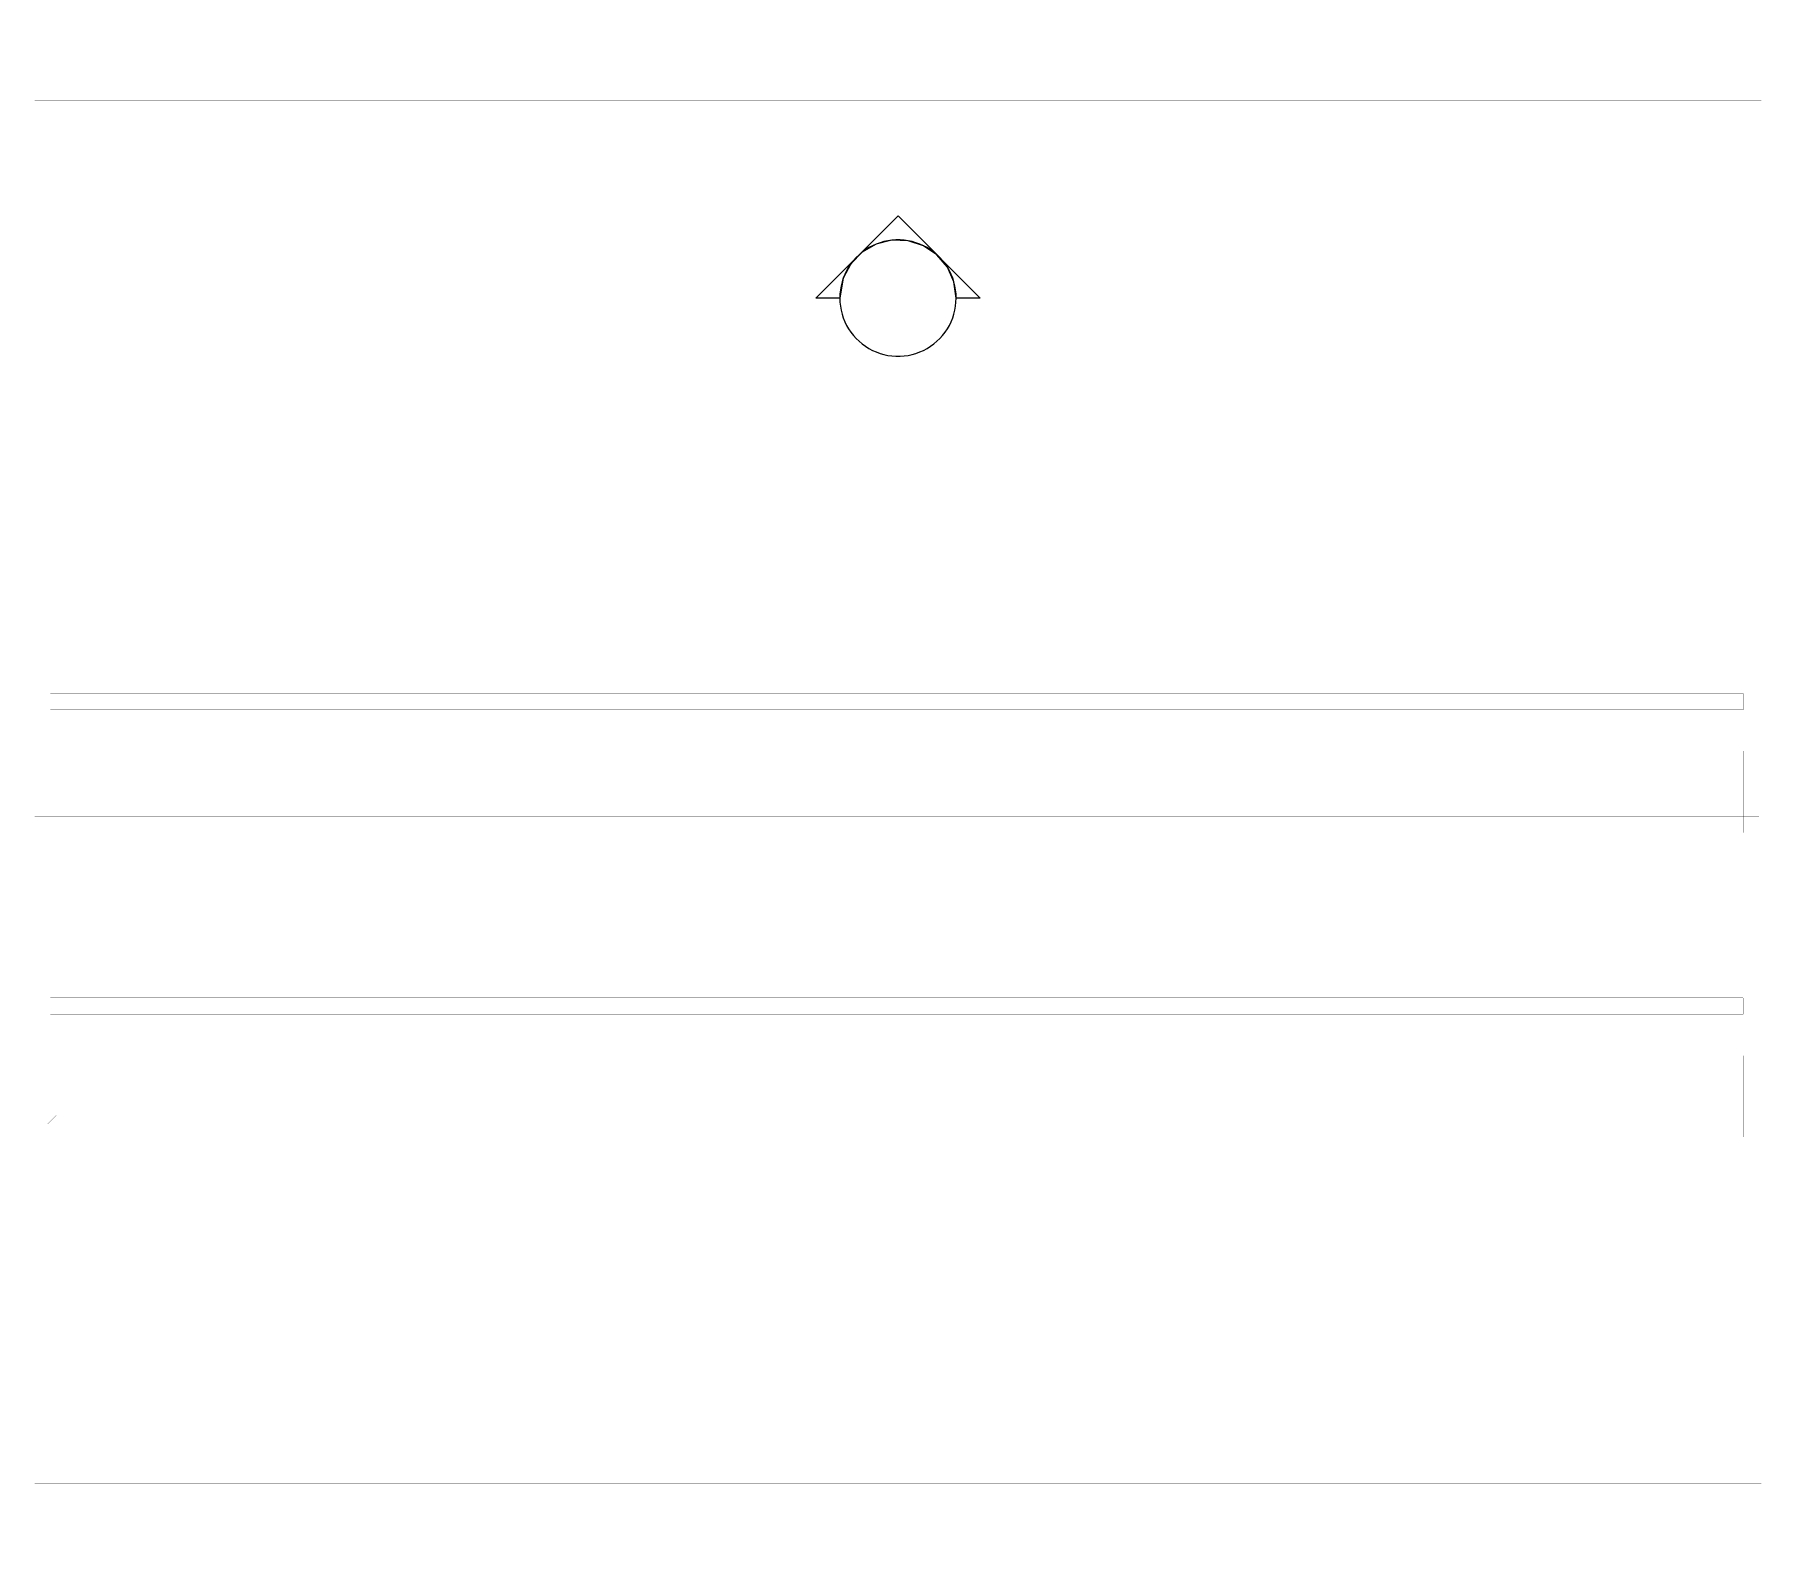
# Model space of a CAD drawing. Extents: x 0 to 840, y 0 to 273.
# Drawn here: x 61.3 to 143.5, y 67.3 to 139.4 of the extents above; entities that cross this region are included whole.
import ezdxf

# ---------------------------------------------------------------- set-up
doc = ezdxf.new("R2010")
doc.units = 0
for name, color, linetype in [('DS-定制柜体', 7, 'CONTINUOUS'), ('SH-尺寸标注', 7, 'CONTINUOUS'), ('SH-符号标注', 7, 'CONTINUOUS')]:
    doc.layers.add(name, color=color, linetype=linetype)

msp = doc.modelspace()

# ---------------------------------------------------------------- linework, layer by layer
at = {"layer": 'DS-定制柜体', "color": 7, "const_width": 0.0144}
for points in [[(62.041, 108.069), (62.041, 107.286)], [(142.605, 108.069), (62.041, 108.069)], [(62.042, 107.677), (62.041, 107.677)], [(62.042, 107.656), (62.041, 107.656)], [(142.605, 107.286), (142.605, 108.069)], [(142.605, 107.677), (142.604, 107.677)], [(142.605, 107.656), (142.604, 107.656)], [(62.042, 107.599), (62.041, 107.599)], [(62.041, 107.521), (62.042, 107.521)], [(62.041, 107.41), (62.042, 107.41)], [(62.041, 107.364), (62.042, 107.364)], [(62.041, 107.286), (142.605, 107.286)], [(142.605, 107.599), (142.604, 107.599)], [(142.604, 107.521), (142.605, 107.521)], [(142.604, 107.41), (142.605, 107.41)], [(142.604, 107.364), (142.605, 107.364)], [(62.041, 93.578), (62.041, 92.795)], [(142.601, 93.578), (62.041, 93.578)], [(62.042, 93.186), (62.041, 93.186)], [(62.042, 93.165), (62.041, 93.165)], [(62.042, 93.108), (62.041, 93.108)], [(62.041, 93.03), (62.042, 93.03)], [(62.041, 92.919), (62.042, 92.919)], [(62.041, 92.873), (62.042, 92.873)], [(142.601, 92.795), (142.601, 93.578)], [(142.601, 93.186), (142.6, 93.186)], [(142.601, 93.165), (142.6, 93.165)], [(142.601, 93.108), (142.6, 93.108)], [(142.6, 93.03), (142.601, 93.03)], [(142.6, 92.919), (142.601, 92.919)], [(142.6, 92.873), (142.601, 92.873)], [(62.041, 92.795), (142.601, 92.795)]]:
    msp.add_lwpolyline(points, dxfattribs=at)
at = {"layer": 'SH-尺寸标注', "color": 7}
for points, const_width in [([(62.04, 139.415), (62.04, 135.536)], 0.00998), ([(99.069, 138.41), (99.069, 138.41), (99.159, 138.829), (99.398, 139.081), (99.788, 139.165), (99.788, 139.165), (99.982, 139.145), (100.149, 139.086), (100.291, 138.987), (100.291, 138.987), (100.399, 138.857), (100.463, 138.703), (100.485, 138.527), (100.485, 138.527), (100.433, 138.273), (100.28, 138.055), (100.024, 137.87), (99.717, 137.704), (99.717, 137.704), (99.597, 137.633), (99.501, 137.563), (99.431, 137.495), (99.431, 137.495), (99.381, 137.423), (99.346, 137.344), (99.324, 137.256), (100.469, 137.256), (100.469, 136.988), (99.02, 136.988), (99.02, 136.988), (99.044, 137.21), (99.093, 137.394), (99.165, 137.542), (99.165, 137.542), (99.272, 137.672), (99.428, 137.802), (99.631, 137.931), (99.913, 138.09), (99.913, 138.09), (100.077, 138.213), (100.175, 138.357), (100.208, 138.52), (100.208, 138.52), (100.194, 138.63), (100.154, 138.728), (100.085, 138.812), (100.085, 138.812), (99.997, 138.877), (99.894, 138.915), (99.778, 138.928), (99.778, 138.928), (99.548, 138.871), (99.402, 138.698), (99.339, 138.41), (99.069, 138.41)], 0.00000000153), ([(100.755, 138.042), (100.755, 138.042), (100.76, 138.217), (100.775, 138.377), (100.801, 138.524), (100.801, 138.524), (100.834, 138.653), (100.873, 138.762), (100.918, 138.851), (100.918, 138.851), (100.968, 138.924), (101.024, 138.988), (101.087, 139.043), (101.087, 139.043), (101.151, 139.086), (101.214, 139.119), (101.275, 139.141), (101.275, 139.141), (101.337, 139.154), (101.401, 139.163), (101.467, 139.165), (101.467, 139.165), (101.863, 139.038), (102.1, 138.658), (102.179, 138.023), (102.179, 138.023), (102.159, 137.693), (102.098, 137.419), (101.997, 137.202), (101.997, 137.202), (101.857, 137.044), (101.68, 136.95), (101.467, 136.918), (101.467, 136.918), (101.253, 136.95), (101.076, 137.046), (100.936, 137.205), (100.936, 137.205), (100.835, 137.426), (100.775, 137.704), (100.755, 138.042)], 0.00000000153), ([(101.903, 138.926), (101.419, 138.827), (101.128, 138.531), (101.031, 138.038), (101.031, 138.038), (101.079, 137.54), (101.222, 137.242), (101.461, 137.142), (101.461, 137.142), (101.599, 137.167), (101.711, 137.24), (101.796, 137.363), (101.796, 137.363), (101.855, 137.537), (101.891, 137.766), (101.903, 138.048), (101.903, 138.926)], 0.00000000153), ([(102.462, 137.98), (102.462, 137.98), (102.468, 138.165), (102.485, 138.334), (102.514, 138.488), (102.514, 138.488), (102.552, 138.624), (102.595, 138.739), (102.644, 138.834), (102.644, 138.834), (102.7, 138.912), (102.762, 138.98), (102.832, 139.038), (102.832, 139.038), (102.903, 139.084), (102.972, 139.118), (103.037, 139.141), (103.037, 139.141), (103.103, 139.154), (103.171, 139.162), (103.242, 139.165), (103.242, 139.165), (103.398, 139.148), (103.536, 139.098), (103.654, 139.015), (103.654, 139.015), (103.75, 138.901), (103.818, 138.762), (103.859, 138.597), (103.588, 138.597), (103.588, 138.597), (103.559, 138.694), (103.516, 138.775), (103.459, 138.84), (103.459, 138.84), (103.391, 138.887), (103.312, 138.916), (103.223, 138.926), (103.223, 138.926), (103.08, 138.902), (102.96, 138.831), (102.865, 138.712), (102.865, 138.712), (102.796, 138.549), (102.754, 138.345), (102.738, 138.1), (102.738, 138.1), (102.873, 138.235), (103.04, 138.315), (103.239, 138.342), (103.239, 138.342), (103.421, 138.321), (103.581, 138.256), (103.718, 138.149), (103.718, 138.149), (103.822, 138.008), (103.884, 137.842), (103.905, 137.652), (103.905, 137.652), (103.882, 137.451), (103.815, 137.276), (103.704, 137.125), (103.704, 137.125), (103.558, 137.01), (103.387, 136.941), (103.193, 136.918), (103.193, 136.918), (102.787, 137.036), (102.543, 137.39), (102.462, 137.98)], 0.00000000153), ([(104.169, 138.042), (104.169, 138.042), (104.174, 138.217), (104.189, 138.377), (104.215, 138.524), (104.215, 138.524), (104.248, 138.653), (104.287, 138.762), (104.331, 138.851), (104.331, 138.851), (104.382, 138.924), (104.438, 138.988), (104.5, 139.043), (104.5, 139.043), (104.565, 139.086), (104.628, 139.119), (104.689, 139.141), (104.689, 139.141), (104.751, 139.154), (104.815, 139.163), (104.881, 139.165), (104.881, 139.165), (105.277, 139.038), (105.514, 138.658), (105.593, 138.023), (105.593, 138.023), (105.573, 137.693), (105.512, 137.419), (105.411, 137.202), (105.411, 137.202), (105.271, 137.044), (105.094, 136.95), (104.881, 136.918), (104.881, 136.918), (104.666, 136.95), (104.489, 137.046), (104.35, 137.205), (104.35, 137.205), (104.249, 137.426), (104.189, 137.704), (104.169, 138.042)], 0.00000000153), ([(105.317, 138.926), (104.833, 138.827), (104.542, 138.531), (104.445, 138.038), (104.445, 138.038), (104.493, 137.54), (104.636, 137.242), (104.875, 137.142), (104.875, 137.142), (105.013, 137.167), (105.125, 137.24), (105.21, 137.363), (105.21, 137.363), (105.269, 137.537), (105.305, 137.766), (105.317, 138.048), (105.317, 138.926)], 0.00000000153), ([(142.721, 139.415), (142.721, 135.536)], 0.00998), ([(103.205, 138.103), (103.08, 138.089), (102.972, 138.046), (102.879, 137.975), (102.879, 137.975), (102.81, 137.882), (102.768, 137.772), (102.754, 137.645), (102.754, 137.645), (102.768, 137.514), (102.81, 137.398), (102.88, 137.297), (102.88, 137.297), (102.971, 137.219), (103.076, 137.173), (103.196, 137.157), (103.196, 137.157), (103.313, 137.172), (103.417, 137.216), (103.506, 137.291), (103.506, 137.291), (103.574, 137.388), (103.615, 137.501), (103.629, 137.63), (103.629, 137.63), (103.616, 137.765), (103.578, 137.88), (103.515, 137.975), (103.515, 137.975), (103.43, 138.046), (103.327, 138.089), (103.205, 138.103)], 0.00000000153), ([(62.32, 136.562), (61.761, 136.002)], 0.00329), ([(142.441, 136.002), (143.001, 136.562)], 0.00329), ([(61.294, 136.282), (143.467, 136.282)], 0.00998), ([(62.041, 105.328), (62.041, 101.448)], 0.00998), ([(142.605, 105.328), (142.605, 101.448)], 0.00998), ([(99.012, 104.322), (99.012, 104.322), (99.101, 104.742), (99.34, 104.994), (99.73, 105.078), (99.73, 105.078), (99.924, 105.058), (100.091, 104.998), (100.233, 104.899), (100.233, 104.899), (100.341, 104.769), (100.405, 104.616), (100.427, 104.439), (100.427, 104.439), (100.376, 104.186), (100.222, 103.967), (99.966, 103.782), (99.659, 103.616), (99.659, 103.616), (99.539, 103.545), (99.444, 103.476), (99.374, 103.408), (99.374, 103.408), (99.324, 103.336), (99.288, 103.256), (99.266, 103.168), (100.411, 103.168), (100.411, 102.901), (98.962, 102.901), (98.962, 102.901), (98.987, 103.122), (99.035, 103.307), (99.107, 103.455), (99.107, 103.455), (99.214, 103.585), (99.37, 103.714), (99.573, 103.843), (99.856, 104.003), (99.856, 104.003), (100.019, 104.126), (100.118, 104.269), (100.15, 104.433), (100.15, 104.433), (100.137, 104.543), (100.096, 104.64), (100.028, 104.724), (100.028, 104.724), (99.939, 104.789), (99.837, 104.828), (99.721, 104.841), (99.721, 104.841), (99.49, 104.783), (99.344, 104.61), (99.281, 104.322), (99.012, 104.322)], 0.00000000153), ([(100.697, 103.954), (100.697, 103.954), (100.702, 104.129), (100.718, 104.29), (100.743, 104.436), (100.743, 104.436), (100.777, 104.565), (100.815, 104.674), (100.86, 104.763), (100.86, 104.763), (100.91, 104.837), (100.966, 104.901), (101.029, 104.955), (101.029, 104.955), (101.093, 104.999), (101.156, 105.031), (101.217, 105.053), (101.217, 105.053), (101.279, 105.067), (101.343, 105.075), (101.409, 105.078), (101.409, 105.078), (101.805, 104.951), (102.042, 104.57), (102.122, 103.936), (102.122, 103.936), (102.101, 103.606), (102.04, 103.332), (101.939, 103.114), (101.939, 103.114), (101.799, 102.957), (101.622, 102.862), (101.409, 102.83), (101.409, 102.83), (101.195, 102.862), (101.018, 102.958), (100.878, 103.117), (100.878, 103.117), (100.778, 103.338), (100.717, 103.617), (100.697, 103.954)], 0.00000000153), ([(101.845, 104.838), (101.361, 104.74), (101.07, 104.444), (100.973, 103.951), (100.973, 103.951), (101.021, 103.453), (101.164, 103.154), (101.403, 103.054), (101.403, 103.054), (101.541, 103.079), (101.653, 103.153), (101.738, 103.275), (101.738, 103.275), (101.798, 103.45), (101.833, 103.678), (101.845, 103.96), (101.845, 104.838)], 0.00000000153), ([(103.733, 105.078), (103.733, 104.81), (102.828, 104.81), (102.742, 104.203), (102.742, 104.203), (102.867, 104.276), (103.001, 104.32), (103.144, 104.335), (103.144, 104.335), (103.339, 104.312), (103.509, 104.245), (103.652, 104.133), (103.652, 104.133), (103.76, 103.986), (103.825, 103.812), (103.847, 103.61), (103.847, 103.61), (103.824, 103.395), (103.754, 103.208), (103.638, 103.048), (103.638, 103.048), (103.486, 102.927), (103.307, 102.855), (103.101, 102.83), (103.101, 102.83), (103.019, 102.833), (102.942, 102.843), (102.869, 102.858), (102.869, 102.858), (102.803, 102.878), (102.744, 102.9), (102.694, 102.924), (102.694, 102.924), (102.649, 102.952), (102.607, 102.986), (102.568, 103.025), (102.568, 103.025), (102.533, 103.066), (102.505, 103.103), (102.482, 103.136), (102.482, 103.136), (102.463, 103.17), (102.445, 103.21), (102.427, 103.256), (102.427, 103.256), (102.412, 103.299), (102.401, 103.332), (102.395, 103.355), (102.395, 103.355), (102.39, 103.377), (102.385, 103.403), (102.379, 103.435), (102.65, 103.435), (102.65, 103.435), (102.741, 103.232), (102.89, 103.111), (103.095, 103.07), (103.095, 103.07), (103.232, 103.085), (103.348, 103.13), (103.443, 103.205), (103.443, 103.205), (103.514, 103.306), (103.557, 103.429), (103.571, 103.573), (103.571, 103.573), (103.556, 103.724), (103.513, 103.851), (103.442, 103.956), (103.442, 103.956), (103.346, 104.033), (103.23, 104.08), (103.095, 104.095), (103.095, 104.095), (103.015, 104.09), (102.943, 104.076), (102.88, 104.051), (102.88, 104.051), (102.82, 104.014), (102.759, 103.961), (102.696, 103.893), (102.447, 103.893), (102.61, 105.078), (103.733, 105.078)], 0.00000000153), ([(105.575, 105.078), (105.575, 104.85), (105.575, 104.85), (105.347, 104.525), (105.153, 104.206), (104.993, 103.891), (104.993, 103.891), (104.865, 103.573), (104.764, 103.243), (104.691, 102.901), (104.403, 102.901), (104.403, 102.901), (104.492, 103.245), (104.596, 103.56), (104.716, 103.846), (104.716, 103.846), (104.865, 104.135), (105.058, 104.456), (105.296, 104.81), (104.12, 104.81), (104.12, 105.078), (105.575, 105.078)], 0.00000000153), ([(61.295, 102.194), (143.351, 102.194)], 0.00998), ([(62.321, 102.474), (61.762, 101.915)], 0.00329), ([(142.325, 101.915), (142.884, 102.474)], 0.00329), ([(62.041, 90.836), (62.041, 86.957)], 0.00998), ([(99.01, 89.831), (99.01, 89.831), (99.099, 90.251), (99.339, 90.502), (99.728, 90.586), (99.728, 90.586), (99.922, 90.567), (100.09, 90.507), (100.231, 90.408), (100.231, 90.408), (100.339, 90.278), (100.403, 90.124), (100.425, 89.948), (100.425, 89.948), (100.374, 89.695), (100.22, 89.476), (99.964, 89.291), (99.657, 89.125), (99.657, 89.125), (99.537, 89.054), (99.442, 88.985), (99.372, 88.916), (99.372, 88.916), (99.322, 88.845), (99.286, 88.765), (99.264, 88.677), (100.41, 88.677), (100.41, 88.41), (98.96, 88.41), (98.96, 88.41), (98.985, 88.631), (99.033, 88.816), (99.105, 88.964), (99.105, 88.964), (99.213, 89.094), (99.368, 89.223), (99.571, 89.352), (99.854, 89.512), (99.854, 89.512), (100.017, 89.634), (100.116, 89.778), (100.148, 89.941), (100.148, 89.941), (100.135, 90.052), (100.094, 90.149), (100.026, 90.233), (100.026, 90.233), (99.937, 90.298), (99.835, 90.337), (99.719, 90.35), (99.719, 90.35), (99.488, 90.292), (99.342, 90.119), (99.28, 89.831), (99.01, 89.831)], 0.00000000153), ([(100.695, 89.463), (100.695, 89.463), (100.7, 89.638), (100.716, 89.799), (100.741, 89.945), (100.741, 89.945), (100.775, 90.074), (100.814, 90.183), (100.858, 90.272), (100.858, 90.272), (100.908, 90.346), (100.964, 90.41), (101.027, 90.464), (101.027, 90.464), (101.091, 90.507), (101.154, 90.54), (101.216, 90.562), (101.216, 90.562), (101.277, 90.576), (101.341, 90.584), (101.407, 90.587), (101.407, 90.587), (101.803, 90.46), (102.04, 90.079), (102.12, 89.444), (102.12, 89.444), (102.099, 89.114), (102.038, 88.841), (101.937, 88.623), (101.937, 88.623), (101.797, 88.465), (101.62, 88.371), (101.407, 88.339), (101.407, 88.339), (101.193, 88.371), (101.016, 88.467), (100.876, 88.626), (100.876, 88.626), (100.776, 88.847), (100.715, 89.126), (100.695, 89.463)], 0.00000000153), ([(103.731, 90.586), (103.731, 90.319), (102.826, 90.319), (102.74, 89.711), (102.74, 89.711), (102.865, 89.785), (102.999, 89.829), (103.142, 89.843), (103.142, 89.843), (103.338, 89.821), (103.507, 89.754), (103.65, 89.642), (103.65, 89.642), (103.758, 89.495), (103.823, 89.32), (103.845, 89.119), (103.845, 89.119), (103.822, 88.904), (103.752, 88.716), (103.636, 88.557), (103.636, 88.557), (103.484, 88.436), (103.305, 88.363), (103.099, 88.339), (103.099, 88.339), (103.017, 88.342), (102.94, 88.351), (102.867, 88.367), (102.867, 88.367), (102.801, 88.386), (102.742, 88.408), (102.692, 88.433), (102.692, 88.433), (102.648, 88.461), (102.606, 88.495), (102.566, 88.534), (102.566, 88.534), (102.532, 88.574), (102.503, 88.611), (102.48, 88.645), (102.48, 88.645), (102.461, 88.679), (102.443, 88.719), (102.425, 88.765), (102.425, 88.765), (102.41, 88.808), (102.399, 88.841), (102.393, 88.864), (102.393, 88.864), (102.388, 88.886), (102.383, 88.912), (102.378, 88.944), (102.648, 88.944), (102.648, 88.944), (102.739, 88.741), (102.888, 88.619), (103.093, 88.579), (103.093, 88.579), (103.23, 88.594), (103.346, 88.639), (103.441, 88.714), (103.441, 88.714), (103.512, 88.815), (103.555, 88.938), (103.569, 89.082), (103.569, 89.082), (103.555, 89.233), (103.512, 89.36), (103.44, 89.465), (103.44, 89.465), (103.344, 89.542), (103.228, 89.589), (103.093, 89.604), (103.093, 89.604), (103.013, 89.599), (102.942, 89.584), (102.878, 89.56), (102.878, 89.56), (102.818, 89.522), (102.757, 89.47), (102.694, 89.402), (102.445, 89.402), (102.608, 90.587), (103.731, 90.586)], 0.00000000153), ([(105.573, 90.586), (105.573, 90.359), (105.573, 90.359), (105.345, 90.034), (105.151, 89.714), (104.992, 89.4), (104.992, 89.4), (104.863, 89.082), (104.762, 88.752), (104.689, 88.41), (104.401, 88.41), (104.401, 88.41), (104.49, 88.753), (104.594, 89.069), (104.714, 89.355), (104.714, 89.355), (104.863, 89.644), (105.056, 89.965), (105.294, 90.319), (104.118, 90.319), (104.118, 90.586), (105.573, 90.586)], 0.00000000153), ([(142.601, 90.836), (142.601, 86.957)], 0.00998), ([(101.843, 90.347), (101.359, 90.248), (101.068, 89.953), (100.972, 89.46), (100.972, 89.46), (101.019, 88.962), (101.163, 88.663), (101.401, 88.563), (101.401, 88.563), (101.539, 88.588), (101.651, 88.661), (101.736, 88.784), (101.736, 88.784), (101.796, 88.959), (101.832, 89.187), (101.843, 89.469), (101.843, 90.347)], 0.00000000153), ([(62.321, 87.983), (61.762, 87.423)], 0.00329), ([(142.321, 87.423), (142.88, 87.983)], 0.00329), ([(61.295, 87.703), (143.347, 87.703)], 0.00998), ([(99.069, 72.598), (99.069, 72.598), (99.159, 73.018), (99.398, 73.27), (99.788, 73.354), (99.788, 73.354), (99.982, 73.334), (100.149, 73.274), (100.291, 73.176), (100.291, 73.176), (100.399, 73.045), (100.463, 72.892), (100.485, 72.715), (100.485, 72.715), (100.433, 72.462), (100.28, 72.243), (100.024, 72.058), (99.717, 71.892), (99.717, 71.892), (99.597, 71.821), (99.501, 71.752), (99.431, 71.684), (99.431, 71.684), (99.381, 71.612), (99.346, 71.532), (99.324, 71.444), (100.469, 71.444), (100.469, 71.177), (99.02, 71.177), (99.02, 71.177), (99.044, 71.398), (99.093, 71.583), (99.165, 71.731), (99.165, 71.731), (99.272, 71.861), (99.428, 71.99), (99.631, 72.119), (99.913, 72.279), (99.913, 72.279), (100.077, 72.402), (100.175, 72.545), (100.208, 72.709), (100.208, 72.709), (100.194, 72.819), (100.154, 72.916), (100.085, 73), (100.085, 73), (99.997, 73.065), (99.894, 73.104), (99.778, 73.117), (99.778, 73.117), (99.548, 73.059), (99.402, 72.886), (99.339, 72.598), (99.069, 72.598)], 0.00000000153), ([(100.755, 72.23), (100.755, 72.23), (100.76, 72.405), (100.775, 72.566), (100.801, 72.712), (100.801, 72.712), (100.834, 72.841), (100.873, 72.95), (100.918, 73.039), (100.918, 73.039), (100.968, 73.113), (101.024, 73.177), (101.087, 73.231), (101.087, 73.231), (101.151, 73.275), (101.214, 73.307), (101.275, 73.329), (101.275, 73.329), (101.337, 73.343), (101.401, 73.351), (101.467, 73.354), (101.467, 73.354), (101.863, 73.227), (102.1, 72.846), (102.179, 72.212), (102.179, 72.212), (102.159, 71.882), (102.098, 71.608), (101.997, 71.39), (101.997, 71.39), (101.857, 71.233), (101.68, 71.138), (101.467, 71.106), (101.467, 71.106), (101.253, 71.138), (101.076, 71.234), (100.936, 71.393), (100.936, 71.393), (100.835, 71.614), (100.775, 71.893), (100.755, 72.23)], 0.00000000153), ([(102.462, 72.169), (102.462, 72.169), (102.468, 72.353), (102.485, 72.523), (102.514, 72.677), (102.514, 72.677), (102.552, 72.813), (102.595, 72.928), (102.644, 73.022), (102.644, 73.022), (102.7, 73.101), (102.762, 73.169), (102.832, 73.226), (102.832, 73.226), (102.903, 73.272), (102.972, 73.307), (103.037, 73.329), (103.037, 73.329), (103.103, 73.343), (103.171, 73.351), (103.242, 73.354), (103.242, 73.354), (103.398, 73.337), (103.536, 73.287), (103.654, 73.203), (103.654, 73.203), (103.75, 73.09), (103.818, 72.951), (103.859, 72.786), (103.588, 72.786), (103.588, 72.786), (103.559, 72.882), (103.516, 72.963), (103.459, 73.028), (103.459, 73.028), (103.391, 73.076), (103.312, 73.105), (103.223, 73.114), (103.223, 73.114), (103.08, 73.09), (102.96, 73.019), (102.865, 72.901), (102.865, 72.901), (102.796, 72.738), (102.754, 72.534), (102.738, 72.288), (102.738, 72.288), (102.873, 72.423), (103.04, 72.504), (103.239, 72.531), (103.239, 72.531), (103.421, 72.509), (103.581, 72.445), (103.718, 72.337), (103.718, 72.337), (103.822, 72.196), (103.884, 72.03), (103.905, 71.84), (103.905, 71.84), (103.882, 71.64), (103.815, 71.464), (103.704, 71.314), (103.704, 71.314), (103.558, 71.198), (103.387, 71.129), (103.193, 71.106), (103.193, 71.106), (102.787, 71.224), (102.543, 71.578), (102.462, 72.169)], 0.00000000153), ([(104.169, 72.23), (104.169, 72.23), (104.174, 72.405), (104.189, 72.566), (104.215, 72.712), (104.215, 72.712), (104.248, 72.841), (104.287, 72.95), (104.331, 73.039), (104.331, 73.039), (104.382, 73.113), (104.438, 73.177), (104.5, 73.231), (104.5, 73.231), (104.565, 73.275), (104.628, 73.307), (104.689, 73.329), (104.689, 73.329), (104.751, 73.343), (104.815, 73.351), (104.881, 73.354), (104.881, 73.354), (105.277, 73.227), (105.514, 72.846), (105.593, 72.212), (105.593, 72.212), (105.573, 71.882), (105.512, 71.608), (105.411, 71.39), (105.411, 71.39), (105.271, 71.233), (105.094, 71.138), (104.881, 71.106), (104.881, 71.106), (104.666, 71.138), (104.489, 71.234), (104.35, 71.393), (104.35, 71.393), (104.249, 71.614), (104.189, 71.893), (104.169, 72.23)], 0.00000000153), ([(101.903, 73.114), (101.419, 73.016), (101.128, 72.72), (101.031, 72.227), (101.031, 72.227), (101.079, 71.729), (101.222, 71.43), (101.461, 71.331), (101.461, 71.331), (101.599, 71.355), (101.711, 71.429), (101.796, 71.551), (101.796, 71.551), (101.855, 71.726), (101.891, 71.954), (101.903, 72.236), (101.903, 73.114)], 0.00000000153), ([(105.317, 73.114), (104.833, 73.016), (104.542, 72.72), (104.445, 72.227), (104.445, 72.227), (104.493, 71.729), (104.636, 71.43), (104.875, 71.331), (104.875, 71.331), (105.013, 71.355), (105.125, 71.429), (105.21, 71.551), (105.21, 71.551), (105.269, 71.726), (105.305, 71.954), (105.317, 72.236), (105.317, 73.114)], 0.00000000153), ([(103.205, 72.291), (103.08, 72.277), (102.972, 72.235), (102.879, 72.164), (102.879, 72.164), (102.81, 72.071), (102.768, 71.961), (102.754, 71.834), (102.754, 71.834), (102.768, 71.702), (102.81, 71.586), (102.88, 71.485), (102.88, 71.485), (102.971, 71.408), (103.076, 71.361), (103.196, 71.346), (103.196, 71.346), (103.313, 71.36), (103.417, 71.405), (103.506, 71.479), (103.506, 71.479), (103.574, 71.576), (103.615, 71.689), (103.629, 71.818), (103.629, 71.818), (103.616, 71.954), (103.578, 72.069), (103.515, 72.164), (103.515, 72.164), (103.43, 72.234), (103.327, 72.277), (103.205, 72.291)], 0.00000000153), ([(62.32, 70.75), (61.761, 70.191)], 0.00329), ([(62.04, 67.337), (62.04, 71.216)], 0.00998), ([(142.441, 70.191), (143.001, 70.75)], 0.00329), ([(142.721, 67.337), (142.721, 71.216)], 0.00998), ([(143.467, 70.47), (61.294, 70.47)], 0.00998)]:
    msp.add_lwpolyline(points, dxfattribs=dict(at, const_width=const_width))
at = {"layer": 'SH-符号标注', "color": 7}
for points in [[(98.464, 126.882), (102.381, 130.799), (102.381, 130.799), (106.297, 126.882), (106.297, 126.882), (105.15, 126.882), (105.15, 126.882), (105.043, 127.646), (104.729, 128.35), (104.234, 128.94), (103.595, 129.371), (102.862, 129.61), (102.091, 129.636), (101.343, 129.45), (100.676, 129.065), (100.14, 128.51), (99.778, 127.829), (99.611, 126.882), (99.611, 126.882), (98.464, 126.882)], [(98.464, 126.882), (102.381, 130.799)], [(102.381, 130.799), (106.297, 126.882)], [(105.15, 126.882), (105.143, 127.075), (105.123, 127.268), (105.09, 127.458), (105.043, 127.646), (104.983, 127.829), (104.911, 128.009), (104.826, 128.182), (104.729, 128.35), (104.621, 128.51), (104.502, 128.662), (104.373, 128.806), (104.234, 128.94), (104.086, 129.065), (103.929, 129.178), (103.765, 129.281), (103.595, 129.371), (103.418, 129.45), (103.237, 129.516), (103.051, 129.569), (102.862, 129.61), (102.67, 129.636), (102.477, 129.65), (102.284, 129.65), (102.091, 129.636), (101.9, 129.61), (101.711, 129.569), (101.525, 129.516), (101.343, 129.45), (101.167, 129.371), (100.996, 129.281), (100.832, 129.178), (100.676, 129.065), (100.528, 128.94), (100.389, 128.806), (100.259, 128.662), (100.14, 128.51), (100.032, 128.35), (99.936, 128.182), (99.851, 128.009), (99.778, 127.829), (99.719, 127.646), (99.672, 127.458), (99.638, 127.268), (99.618, 127.075), (99.611, 126.882), (99.618, 126.689), (99.638, 126.497), (99.672, 126.306), (99.719, 126.119), (99.778, 125.935), (99.851, 125.756), (99.936, 125.582), (100.032, 125.415), (100.14, 125.254), (100.259, 125.102), (100.389, 124.958), (100.528, 124.824), (100.676, 124.7), (100.832, 124.586), (100.996, 124.484), (101.167, 124.393), (101.343, 124.314), (101.525, 124.248), (101.711, 124.195), (101.9, 124.155), (102.091, 124.128), (102.284, 124.115), (102.477, 124.115), (102.67, 124.128), (102.862, 124.155), (103.051, 124.195), (103.237, 124.248), (103.418, 124.314), (103.595, 124.393), (103.765, 124.484), (103.929, 124.586), (104.086, 124.7), (104.234, 124.824), (104.373, 124.958), (104.502, 125.102), (104.621, 125.254), (104.729, 125.415), (104.826, 125.582), (104.911, 125.756), (104.983, 125.935), (105.043, 126.119), (105.09, 126.306), (105.123, 126.497), (105.15, 126.882)], [(105.15, 126.882), (105.143, 127.075), (105.123, 127.268), (105.09, 127.458), (105.043, 127.646), (104.983, 127.829), (104.911, 128.009), (104.826, 128.182), (104.729, 128.35), (104.621, 128.51), (104.502, 128.662), (104.373, 128.806), (104.234, 128.94), (104.086, 129.065), (103.929, 129.178), (103.765, 129.281), (103.595, 129.371), (103.418, 129.45), (103.237, 129.516), (103.051, 129.569), (102.862, 129.61), (102.67, 129.636), (102.477, 129.65), (102.284, 129.65), (102.091, 129.636), (101.9, 129.61), (101.711, 129.569), (101.525, 129.516), (101.343, 129.45), (101.167, 129.371), (100.996, 129.281), (100.832, 129.178), (100.676, 129.065), (100.528, 128.94), (100.389, 128.806), (100.259, 128.662), (100.14, 128.51), (100.032, 128.35), (99.936, 128.182), (99.851, 128.009), (99.778, 127.829), (99.719, 127.646), (99.672, 127.458), (99.638, 127.268), (99.611, 126.882)], [(99.611, 126.882), (98.464, 126.882)], [(106.297, 126.882), (105.15, 126.882)]]:
    msp.add_lwpolyline(points, dxfattribs=at)
at = {"layer": 'SH-符号标注', "color": 7, "const_width": 0.00000000153}
for points in [[(103.033, 126.479), (103.033, 126.479), (103.016, 126.328), (102.966, 126.198), (102.881, 126.089), (102.881, 126.089), (102.769, 126.008), (102.634, 125.959), (102.479, 125.942), (101.63, 125.942), (101.63, 127.822), (102.393, 127.822), (102.393, 127.822), (102.494, 127.817), (102.585, 127.802), (102.667, 127.776), (102.667, 127.776), (102.738, 127.742), (102.796, 127.701), (102.841, 127.653), (102.841, 127.653), (102.876, 127.603), (102.904, 127.552), (102.925, 127.501), (102.925, 127.501), (102.939, 127.45), (102.948, 127.398), (102.951, 127.345), (102.951, 127.345), (102.922, 127.171), (102.835, 127.035), (102.69, 126.935), (102.69, 126.935), (102.799, 126.884), (102.887, 126.825), (102.952, 126.757), (102.952, 126.757), (102.997, 126.678), (103.024, 126.585), (103.033, 126.479)], [(102.711, 127.013), (102.669, 127.345), (102.543, 127.544), (102.334, 127.611), (101.87, 127.611), (101.87, 127.013), (102.334, 127.013), (102.711, 127.013)], [(102.456, 126.154), (102.535, 126.16), (102.603, 126.178), (102.662, 126.209), (102.662, 126.209), (102.709, 126.247), (102.744, 126.288), (102.768, 126.332), (102.768, 126.332), (102.782, 126.378), (102.791, 126.426), (102.793, 126.476), (102.793, 126.476), (102.784, 126.568), (102.755, 126.646), (102.706, 126.712), (102.706, 126.712), (102.639, 126.761), (102.556, 126.791), (102.456, 126.801), (101.87, 126.801), (101.87, 126.154), (102.456, 126.154)]]:
    msp.add_lwpolyline(points, dxfattribs=at)

doc.saveas('drawing.dxf')
